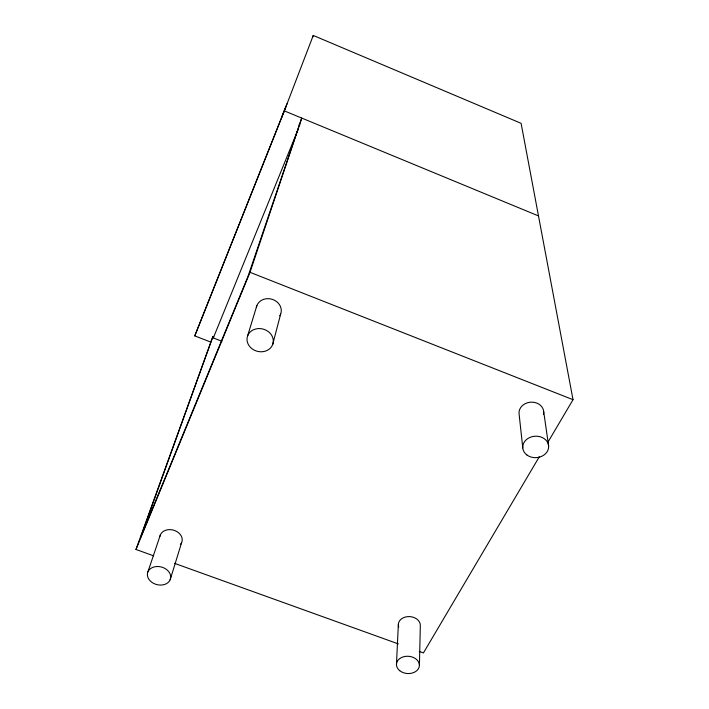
<?xml version="1.0" encoding="UTF-8"?>
<svg xmlns="http://www.w3.org/2000/svg" width="709" height="709" viewBox="0 0 709 709"><rect width="100%" height="100%" fill="white"/><g stroke="black" fill="none" stroke-linecap="round" stroke-linejoin="round"><path stroke-width="1.06" d="M419.418 665.326L420.331 625.418A11.016 8.446 4 0 0 407.923 616.608A11.016 8.446 4 0 0 398.697 626.924M396.455 664.555L398.325 624.726M272.655 344.583A13.267 11.486 15 0 0 257.456 328.666A13.267 11.486 15 0 0 250.357 347.277A13.267 11.486 15 0 0 272.655 344.583L280.658 314.087M247.618 335.871L256.826 305.73M170.142 579.811A11.84 9.093 14.6 0 0 156.654 566.526A11.84 9.093 14.6 0 0 150.335 581.034A11.84 9.093 14.6 0 0 170.142 579.811L181.655 542.545M153.676 555.838L135.977 549.466L250.011 272.309L301.724 118.066L248.035 276.306L140.674 537.316L212.877 336.607L213.675 336.917L213.312 337.936L221.908 341.251M147.915 571.844L160.394 534.843M135.977 549.466L212.877 336.607M210.67 342.03L194.771 335.906L284.327 110.879L313.254 35.45L521.097 123.331L573.023 399.69L547.72 442.531M194.771 335.906L285.7 107.227M281.65 117.402L287.039 103.736M312.563 37.196L313.254 35.45M213.312 337.936L298.25 129.091M539.283 456.809L423.424 652.936L419.258 651.438M174.511 563.336L398.423 643.932M250.011 272.309L573.023 399.69M284.327 110.879L538.494 215.926M299.047 124.642L299.916 124.997M543.697 411.637L548.633 445.996M522.781 447.955L519.05 413.586A12.363 10.396 -4.3 0 1 532.149 402.154A12.363 10.396 -4.3 0 1 543.475 414.348M159.95 536.323A11.335 8.871 14.8 0 1 174.99 530.642A11.335 8.871 14.8 0 1 180.378 544.53M256.339 307.609A12.638 11.096 15.4 0 1 272.646 299.464A12.638 11.096 15.4 0 1 279.789 315.833M527.115 455.151A12.966 10.732 -3.8 0 0 548.394 448.806A12.966 10.732 -3.8 0 0 531.582 436.824A12.966 10.732 -3.8 0 0 527.115 455.151M399.761 670.714A11.495 8.641 4.2 0 0 419.001 667.55A11.495 8.641 4.2 0 0 405.043 656.445A11.495 8.641 4.2 0 0 399.761 670.714"/></g></svg>
